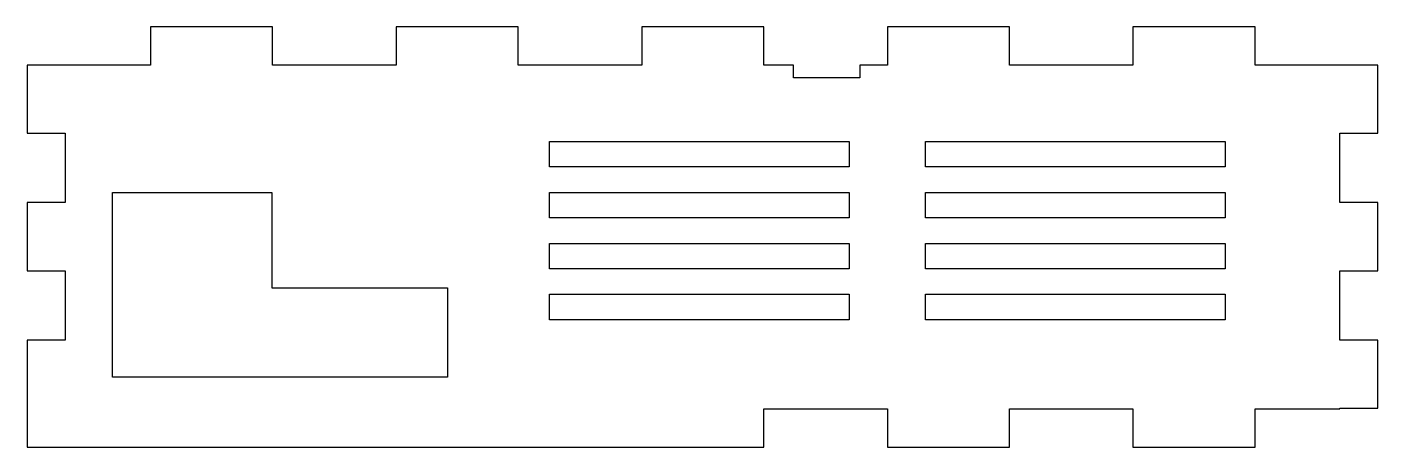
# Model space of a CAD drawing. Header units: metres. Extents: x 20 to 126, y -73 to -40.
import ezdxf

# ---------------------------------------------------------------- set-up
doc = ezdxf.new("R2010")
doc.units = ezdxf.units.M

msp = doc.modelspace()

# ---------------------------------------------------------------- linework, layer by layer
for p, q in [((39.2727, -40), (29.6854, -40)), ((29.6854, -40), (29.6854, -43)), ((39.2727, -43), (39.2727, -40)), ((58.5455, -40), (48.9581, -40)), ((48.9581, -40), (48.9581, -43)), ((58.5455, -43), (58.5455, -40)), ((77.8182, -40), (68.2308, -40)), ((68.2308, -40), (68.2308, -43)), ((77.8182, -43), (77.8182, -40)), ((97.0909, -40), (87.5035, -40)), ((87.5035, -40), (87.5035, -43)), ((97.0909, -43), (97.0909, -40)), ((116.364, -40), (106.776, -40)), ((106.776, -40), (106.776, -43)), ((116.364, -43), (116.364, -40)), ((29.6854, -43), (20, -43)), ((20, -43), (20, -48.351)), ((48.9581, -43), (39.2727, -43)), ((68.2308, -43), (58.5455, -43)), ((80.1364, -43), (77.8182, -43)), ((80.1364, -44), (80.1364, -43)), ((87.5035, -43), (85.3364, -43)), ((85.3364, -43), (85.3364, -44)), ((106.776, -43), (97.0909, -43)), ((126, -43), (116.364, -43)), ((126, -48.351), (126, -43)), ((85.3364, -44), (80.1364, -44)), ((20, -48.351), (23, -48.351)), ((23, -48.351), (23, -53.8)), ((123, -53.8), (123, -48.351)), ((123, -48.351), (126, -48.351)), ((61, -51), (61, -49)), ((61, -49), (84.5, -49)), ((84.5, -49), (84.5, -51)), ((90.5, -51), (90.5, -49)), ((90.5, -49), (114, -49)), ((114, -49), (114, -51)), ((84.5, -51), (61, -51)), ((114, -51), (90.5, -51)), ((26.7, -67.5), (26.7, -53)), ((26.7, -53), (39.2, -53)), ((39.2, -53), (39.2, -60.5)), ((61, -55), (61, -53)), ((61, -53), (84.5, -53)), ((84.5, -53), (84.5, -55)), ((90.5, -55), (90.5, -53)), ((90.5, -53), (114, -53)), ((114, -53), (114, -55)), ((23, -53.8), (20, -53.8)), ((20, -53.8), (20, -59.151)), ((126, -53.8), (123, -53.8)), ((126, -59.151), (126, -53.8)), ((84.5, -55), (61, -55)), ((114, -55), (90.5, -55)), ((61, -59), (61, -57)), ((61, -57), (84.5, -57)), ((84.5, -57), (84.5, -59)), ((90.5, -59), (90.5, -57)), ((90.5, -57), (114, -57)), ((114, -57), (114, -59)), ((20, -59.151), (23, -59.151)), ((23, -59.151), (23, -64.6)), ((84.5, -59), (61, -59)), ((114, -59), (90.5, -59)), ((123, -64.6), (123, -59.151)), ((123, -59.151), (126, -59.151)), ((39.2, -60.5), (53, -60.5)), ((53, -60.5), (53, -67.5)), ((61, -63), (61, -61)), ((61, -61), (84.5, -61)), ((84.5, -61), (84.5, -63)), ((90.5, -63), (90.5, -61)), ((90.5, -61), (114, -61)), ((114, -61), (114, -63)), ((84.5, -63), (61, -63)), ((114, -63), (90.5, -63)), ((23, -64.6), (20, -64.6)), ((20, -64.6), (20, -73)), ((126, -64.6), (123, -64.6)), ((126, -69.951), (126, -64.6)), ((53, -67.5), (26.7, -67.5)), ((123, -70), (123, -69.951)), ((123, -69.951), (126, -69.951)), ((77.8182, -70), (87.5035, -70)), ((77.8182, -73), (77.8182, -70)), ((87.5035, -70), (87.5035, -73)), ((97.0909, -73), (97.0909, -70)), ((97.0909, -70), (106.776, -70)), ((106.776, -70), (106.776, -73)), ((116.364, -73), (116.364, -70)), ((116.364, -70), (123, -70)), ((20, -73), (77.8182, -73)), ((87.5035, -73), (97.0909, -73)), ((106.776, -73), (116.364, -73))]:
    msp.add_line(p, q)

doc.saveas('drawing.dxf')
